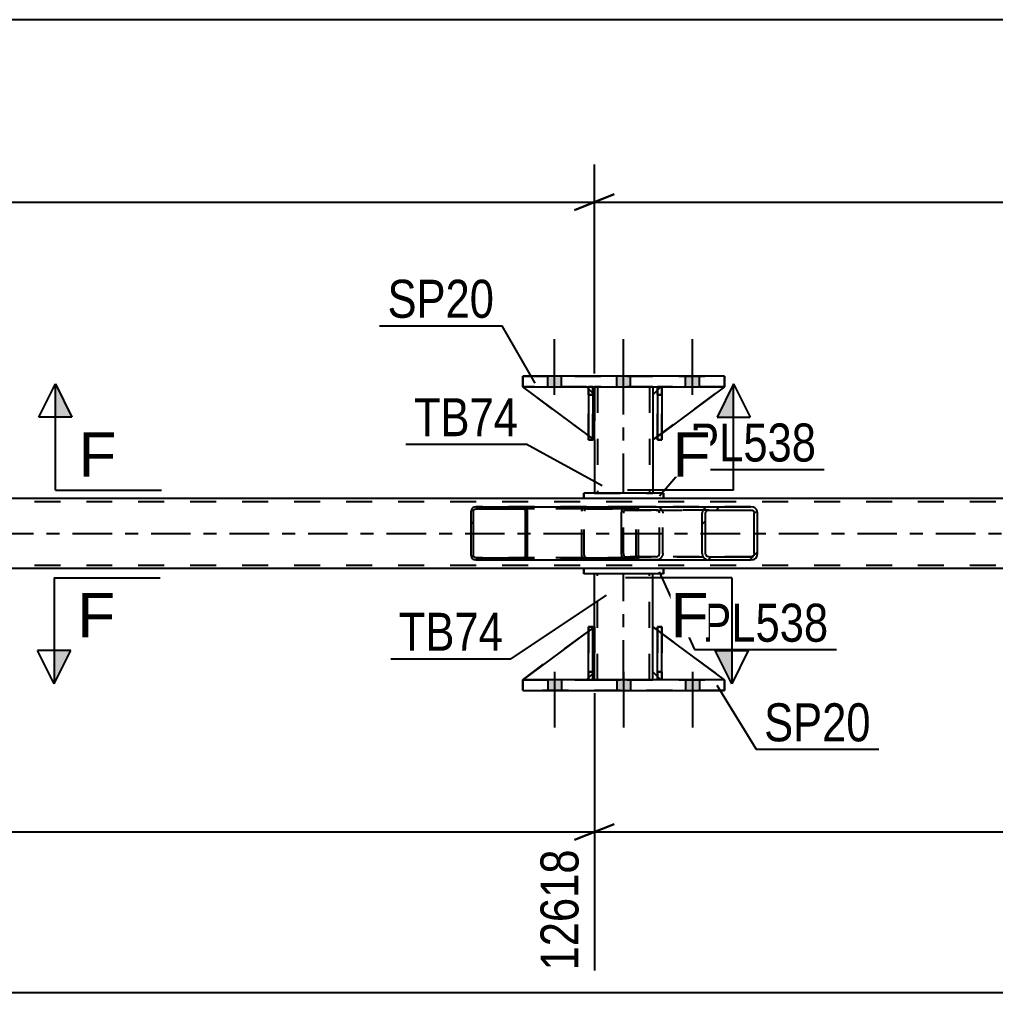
# Model space of a CAD drawing. Header units: millimetres. Extents: x 0 to 1757, y 0 to 560.
# Drawn here: x 1529.1 to 1602.7, y 156.7 to 230 of the extents above; entities that cross this region are included whole.
import ezdxf

# ---------------------------------------------------------------- set-up
doc = ezdxf.new("R2010")
doc.units = ezdxf.units.MM
doc.linetypes.add('DXK_LINE_DOT2', pattern=[3.9198, 1.9599, -1.9599])
doc.linetypes.add('DXK_LINE_DOT3', pattern=[5.9187, 2.979, -0.9799, 0.9799, -0.9799])
doc.styles.add('Arial', font='ARIAL.TTF', dxfattribs={"height": 0.2})
doc.styles.add('Arial Narrow', font='ARIALN.TTF', dxfattribs={"height": 0.2})

# ---------------------------------------------------------------- blocks, each defined once
blk = doc.blocks.new('Part-814276635-5149 - 5068')
at = {"linetype": 'Continuous'}
h = blk.add_hatch(dxfattribs=at)
h.set_pattern_fill('', scale=0.7, style=0, pattern_type=0)
h.set_pattern_definition([(45, (1584.7589, 192.9677), (-1.57154, 1.57154), [])])
h.paths.add_polyline_path([(1584.797, 192.784), (1584.759, 192.968), (1584.65, 193.123), (1584.487, 193.227), (1584.294, 193.264), (1581.11, 193.264), (1580.918, 193.227), (1580.755, 193.123), (1580.646, 192.968), (1580.607, 192.784), (1580.607, 189.744), (1580.646, 189.56), (1580.755, 189.405), (1580.918, 189.301), (1581.11, 189.264), (1584.294, 189.264), (1584.487, 189.301), (1584.65, 189.405), (1584.759, 189.56), (1584.797, 189.744)])
h.paths.add_polyline_path([(1584.527, 189.652), (1584.472, 189.574), (1584.391, 189.522), (1584.294, 189.504), (1581.11, 189.504), (1581.014, 189.522), (1580.932, 189.574), (1580.878, 189.652), (1580.859, 189.744), (1580.859, 192.784), (1580.878, 192.876), (1580.932, 192.954), (1581.014, 193.006), (1581.11, 193.024), (1584.294, 193.024), (1584.391, 193.006), (1584.472, 192.954), (1584.527, 192.876), (1584.546, 192.784), (1584.546, 189.744)])
at = {"color": 2, "linetype": 'Continuous'}
for p, q in [((1574.539, 192.784), (1574.559, 192.968)), ((1574.559, 192.968), (1574.618, 193.123)), ((1574.618, 193.123), (1574.706, 193.227)), ((1574.706, 193.227), (1574.81, 193.264)), ((1574.81, 193.264), (1581.11, 193.264)), ((1580.646, 192.968), (1580.607, 192.784)), ((1580.859, 192.784), (1580.878, 192.876)), ((1580.878, 192.876), (1580.932, 192.954)), ((1581.11, 193.264), (1580.918, 193.227)), ((1580.932, 192.954), (1581.014, 193.006)), ((1581.014, 193.006), (1581.11, 193.024)), ((1581.11, 193.264), (1584.294, 193.264)), ((1581.11, 193.024), (1584.294, 193.024)), ((1584.487, 193.227), (1584.294, 193.264)), ((1584.294, 193.024), (1584.391, 193.006)), ((1584.391, 193.006), (1584.472, 192.954)), ((1584.472, 192.954), (1584.527, 192.876)), ((1584.527, 192.876), (1584.546, 192.784)), ((1584.797, 192.784), (1584.759, 192.968)), ((1574.539, 189.744), (1574.539, 192.784)), ((1580.607, 189.744), (1580.607, 192.784)), ((1580.859, 189.744), (1580.859, 192.784)), ((1584.546, 189.744), (1584.546, 192.784)), ((1584.797, 189.744), (1584.797, 192.784)), ((1574.559, 189.56), (1574.539, 189.744)), ((1574.618, 189.405), (1574.559, 189.56)), ((1574.706, 189.3), (1574.618, 189.405)), ((1574.81, 189.264), (1574.706, 189.3)), ((1574.81, 189.264), (1581.11, 189.264)), ((1580.607, 189.744), (1580.646, 189.56)), ((1580.878, 189.652), (1580.859, 189.744)), ((1580.932, 189.574), (1580.878, 189.652)), ((1580.918, 189.301), (1581.11, 189.264)), ((1581.014, 189.522), (1580.932, 189.574)), ((1581.11, 189.504), (1581.014, 189.522)), ((1581.11, 189.504), (1584.294, 189.504)), ((1581.11, 189.264), (1584.294, 189.264)), ((1584.391, 189.522), (1584.294, 189.504)), ((1584.294, 189.264), (1584.487, 189.301)), ((1584.472, 189.574), (1584.391, 189.522)), ((1584.527, 189.652), (1584.472, 189.574)), ((1584.546, 189.744), (1584.527, 189.652)), ((1584.759, 189.56), (1584.797, 189.744))]:
    blk.add_line(p, q, dxfattribs=at)
at = {"color": 7, "linetype": 'DXK_LINE_DOT2'}
for p, q in [((1574.685, 192.876), (1574.674, 192.784)), ((1574.714, 192.954), (1574.685, 192.876)), ((1574.758, 193.006), (1574.714, 192.954)), ((1574.81, 193.024), (1574.758, 193.006)), ((1577.144, 193.264), (1574.81, 193.264)), ((1581.11, 193.024), (1574.81, 193.024)), ((1574.81, 193.024), (1577.144, 193.024)), ((1575.802, 193.024), (1575.802, 193.264)), ((1584.294, 193.264), (1577.144, 193.264)), ((1577.144, 193.264), (1577.337, 193.227)), ((1577.144, 193.024), (1584.294, 193.024)), ((1577.24, 193.006), (1577.144, 193.024)), ((1577.322, 192.954), (1577.24, 193.006)), ((1577.377, 192.876), (1577.322, 192.954)), ((1577.396, 192.784), (1577.377, 192.876)), ((1577.609, 192.968), (1577.647, 192.784)), ((1574.674, 189.744), (1574.674, 192.784)), ((1577.396, 189.744), (1577.396, 192.784)), ((1577.647, 189.744), (1577.647, 192.784)), ((1574.674, 189.744), (1574.685, 189.652)), ((1574.685, 189.652), (1574.714, 189.574)), ((1574.714, 189.574), (1574.758, 189.522)), ((1574.758, 189.522), (1574.81, 189.504)), ((1577.144, 189.504), (1574.81, 189.504)), ((1574.81, 189.504), (1581.11, 189.504)), ((1577.144, 189.264), (1574.81, 189.264)), ((1575.802, 189.264), (1575.802, 189.504)), ((1577.144, 189.504), (1577.24, 189.522)), ((1584.294, 189.504), (1577.144, 189.504)), ((1577.337, 189.3), (1577.144, 189.264)), ((1577.144, 189.264), (1584.294, 189.264)), ((1577.24, 189.522), (1577.322, 189.574)), ((1577.322, 189.574), (1577.377, 189.652)), ((1577.377, 189.652), (1577.396, 189.744)), ((1577.647, 189.744), (1577.609, 189.56))]:
    blk.add_line(p, q, dxfattribs=at)
for centre, start, end in [((1577.159, 192.769), 23.84956, 68.80606), ((1577.159, 189.759), 291.19424, 336.15073)]:
    blk.add_arc(centre, 0.492, start, end, dxfattribs=at)
at = {"color": 2, "linetype": 'Continuous'}
for centre, start, end in [((1581.096, 192.769), 111.19425, 156.15073), ((1584.309, 192.769), 23.84954, 68.80605), ((1581.096, 189.759), 203.84954, 248.80605), ((1584.309, 189.759), 291.19425, 336.15073)]:
    blk.add_arc(centre, 0.492, start, end, dxfattribs=at)
blk = doc.blocks.new('Part-814276635-5108 - 5068')
at = {"color": 2, "linetype": 'Continuous'}
for p, q in [((1572.485, 202.304), (1572.485, 201.704)), ((1576.885, 202.304), (1576.885, 201.704)), ((1572.485, 198.304), (1572.485, 194.304)), ((1576.885, 198.304), (1576.885, 194.304))]:
    blk.add_line(p, q, dxfattribs=at)
at = {"color": 7, "linetype": 'DXK_LINE_DOT2'}
for p, q in [((1576.885, 202.304), (1572.485, 202.304)), ((1572.485, 202.304), (1572.485, 202.304)), ((1572.485, 202.304), (1572.485, 202.304)), ((1572.485, 202.304), (1576.885, 202.304)), ((1572.485, 201.704), (1572.485, 198.304)), ((1572.725, 202.304), (1572.725, 194.304)), ((1576.645, 202.304), (1576.645, 194.304)), ((1576.885, 202.304), (1576.885, 202.304)), ((1576.885, 202.304), (1576.885, 202.304)), ((1576.885, 201.704), (1576.885, 198.304)), ((1576.885, 194.304), (1572.485, 194.304)), ((1572.485, 194.304), (1572.485, 194.304)), ((1572.485, 194.304), (1576.885, 194.304)), ((1572.485, 194.304), (1572.485, 194.304)), ((1572.725, 194.304), (1572.725, 194.304)), ((1576.645, 194.304), (1576.645, 194.304)), ((1576.885, 194.304), (1576.885, 194.304)), ((1576.885, 194.304), (1576.885, 194.304))]:
    blk.add_line(p, q, dxfattribs=at)
at = {"color": 7, "linetype": 'DXK_LINE_DOT3'}
blk.add_line((1574.685, 194.304), (1574.685, 202.304), dxfattribs=at)
blk = doc.blocks.new('Part-814276635-5174 - 5068')
at = {"color": 7, "linetype": 'DXK_LINE_DOT2'}
for p, q in [((1577.486, 202.304), (1576.886, 201.704)), ((1576.886, 198.304), (1582.285, 202.304)), ((1576.886, 201.704), (1576.886, 198.304)), ((1582.285, 202.304), (1577.486, 202.304))]:
    blk.add_line(p, q, dxfattribs=at)
blk = doc.blocks.new('Part-814276635-5177 - 5068')
at = {"color": 2, "linetype": 'Continuous'}
for p, q in [((1577.239, 202.058), (1576.886, 201.704)), ((1576.886, 201.704), (1576.886, 198.304)), ((1582.285, 202.304), (1577.559, 198.803)), ((1577.239, 198.566), (1576.886, 198.304))]:
    blk.add_line(p, q, dxfattribs=at)
at = {"color": 7, "linetype": 'DXK_LINE_DOT2'}
for p, q in [((1577.486, 202.304), (1577.239, 202.058)), ((1582.285, 202.304), (1577.486, 202.304)), ((1577.559, 198.803), (1577.239, 198.566))]:
    blk.add_line(p, q, dxfattribs=at)
blk = doc.blocks.new('Part-814276635-5181 - 5068')
at = {"color": 2, "linetype": 'Continuous'}
for p, q in [((1576.886, 180.824), (1576.886, 184.224)), ((1577.239, 183.962), (1576.886, 184.224)), ((1582.285, 180.224), (1577.559, 183.725)), ((1577.239, 180.47), (1576.886, 180.824))]:
    blk.add_line(p, q, dxfattribs=at)
at = {"color": 7, "linetype": 'DXK_LINE_DOT2'}
for p, q in [((1577.559, 183.725), (1577.239, 183.962)), ((1577.486, 180.224), (1577.239, 180.47)), ((1582.285, 180.224), (1577.486, 180.224)), ((1582.285, 180.224), (1582.285, 180.224)), ((1582.285, 180.224), (1582.285, 180.224))]:
    blk.add_line(p, q, dxfattribs=at)
blk = doc.blocks.new('Part-814276635-5186 - 5068')
at = {"color": 2, "linetype": 'Continuous'}
for p, q in [((1567.085, 180.224), (1567.085, 179.424)), ((1582.285, 180.224), (1567.085, 180.224)), ((1567.085, 180.224), (1567.085, 180.224)), ((1582.285, 179.424), (1582.285, 180.224)), ((1582.285, 180.224), (1582.285, 180.224)), ((1567.085, 179.424), (1582.285, 179.424)), ((1567.085, 179.424), (1567.085, 179.424)), ((1582.285, 179.424), (1582.285, 179.424))]:
    blk.add_line(p, q, dxfattribs=at)
at = {"color": 7, "linetype": 'DXK_LINE_DOT2'}
for p, q in [((1567.085, 179.424), (1567.085, 180.224)), ((1567.085, 180.224), (1582.285, 180.224)), ((1582.285, 180.224), (1582.285, 179.424)), ((1582.285, 179.424), (1567.085, 179.424))]:
    blk.add_line(p, q, dxfattribs=at)
blk = doc.blocks.new('Part-814276635-5191 - 5068')
at = {"color": 2, "linetype": 'Continuous'}
for p, q in [((1582.285, 203.104), (1567.085, 203.104)), ((1567.085, 203.104), (1567.085, 202.304)), ((1567.085, 203.104), (1567.085, 203.104)), ((1582.285, 202.304), (1582.285, 203.104)), ((1582.285, 203.104), (1582.285, 203.104)), ((1567.085, 202.304), (1582.285, 202.304)), ((1567.085, 202.304), (1567.085, 202.304)), ((1582.285, 202.304), (1582.285, 202.304))]:
    blk.add_line(p, q, dxfattribs=at)
at = {"color": 7, "linetype": 'DXK_LINE_DOT2'}
for p, q in [((1567.085, 203.104), (1582.285, 203.104)), ((1567.085, 202.304), (1567.085, 203.104)), ((1582.285, 203.104), (1582.285, 202.304)), ((1567.085, 202.304), (1582.285, 202.304))]:
    blk.add_line(p, q, dxfattribs=at)
blk = doc.blocks.new('Part-814276635-5269 - 5068')
at = {"color": 7, "linetype": 'DXK_LINE_DOT2'}
for p, q in [((1577.559, 184.224), (1577.239, 184.224)), ((1577.239, 180.824), (1577.239, 184.224)), ((1577.239, 180.224), (1577.239, 184.224)), ((1577.559, 184.224), (1577.559, 180.824)), ((1577.559, 180.224), (1577.559, 184.224)), ((1577.559, 180.824), (1577.239, 180.824)), ((1577.239, 180.224), (1577.239, 180.824)), ((1577.559, 180.824), (1577.559, 180.224)), ((1577.559, 180.224), (1577.239, 180.224)), ((1577.559, 180.224), (1577.559, 180.224))]:
    blk.add_line(p, q, dxfattribs=at)
blk = doc.blocks.new('Part-814276635-5270 - 5068')
at = {"color": 2, "linetype": 'Continuous'}
for p, q in [((1572.039, 180.224), (1572.039, 184.224)), ((1572.039, 184.224), (1572.359, 184.224)), ((1572.359, 180.224), (1572.359, 184.224)), ((1572.039, 180.224), (1572.039, 180.224)), ((1572.359, 180.224), (1572.039, 180.224))]:
    blk.add_line(p, q, dxfattribs=at)
at = {"color": 7, "linetype": 'DXK_LINE_DOT2'}
for p, q in [((1572.039, 184.224), (1572.039, 180.824)), ((1572.359, 180.824), (1572.359, 184.224)), ((1572.039, 180.824), (1572.039, 180.224)), ((1572.039, 180.824), (1572.359, 180.824)), ((1572.359, 180.224), (1572.359, 180.824)), ((1572.359, 180.224), (1572.359, 180.224))]:
    blk.add_line(p, q, dxfattribs=at)
blk = doc.blocks.new('Part-814276635-5271 - 5068')
at = {"color": 2, "linetype": 'Continuous'}
for p, q in [((1577.239, 180.224), (1577.239, 184.224)), ((1577.239, 184.224), (1577.559, 184.224)), ((1577.559, 180.224), (1577.559, 184.224)), ((1577.239, 180.224), (1577.239, 180.224)), ((1577.559, 180.224), (1577.239, 180.224))]:
    blk.add_line(p, q, dxfattribs=at)
at = {"color": 7, "linetype": 'DXK_LINE_DOT2'}
for p, q in [((1577.239, 184.224), (1577.239, 180.824)), ((1577.559, 180.824), (1577.559, 184.224)), ((1577.239, 180.824), (1577.239, 180.224)), ((1577.239, 180.824), (1577.559, 180.824)), ((1577.559, 180.224), (1577.559, 180.824)), ((1577.559, 180.224), (1577.559, 180.224))]:
    blk.add_line(p, q, dxfattribs=at)
blk = doc.blocks.new('Part-814276635-5276 - 5068')
at = {"color": 2, "linetype": 'Continuous'}
for p, q in [((1572.485, 184.224), (1572.485, 188.224)), ((1576.885, 184.224), (1576.885, 188.224)), ((1572.485, 180.224), (1572.485, 180.824)), ((1576.885, 180.224), (1576.885, 180.824))]:
    blk.add_line(p, q, dxfattribs=at)
at = {"color": 7, "linetype": 'DXK_LINE_DOT2'}
for p, q in [((1576.885, 188.224), (1572.485, 188.224)), ((1576.885, 188.224), (1572.485, 188.224)), ((1572.725, 180.224), (1572.725, 188.224)), ((1576.645, 180.224), (1576.645, 188.224)), ((1572.485, 180.824), (1572.485, 184.224)), ((1576.885, 180.824), (1576.885, 184.224)), ((1576.885, 180.224), (1572.485, 180.224)), ((1572.485, 180.224), (1572.485, 180.224)), ((1572.485, 180.224), (1576.885, 180.224)), ((1572.485, 180.224), (1572.485, 180.224)), ((1572.725, 180.224), (1572.725, 180.224)), ((1576.645, 180.224), (1576.645, 180.224)), ((1576.885, 180.224), (1576.885, 180.224)), ((1576.885, 180.224), (1576.885, 180.224))]:
    blk.add_line(p, q, dxfattribs=at)
at = {"color": 7, "linetype": 'DXK_LINE_DOT3'}
blk.add_line((1574.685, 180.224), (1574.685, 188.224), dxfattribs=at)
blk = doc.blocks.new('Part-814276635-5277 - 5068')
at = {"color": 7, "linetype": 'DXK_LINE_DOT2'}
for p, q in [((1572.039, 201.704), (1572.039, 202.304)), ((1572.039, 202.304), (1572.039, 202.304)), ((1572.039, 202.304), (1572.039, 198.304)), ((1572.359, 202.304), (1572.039, 202.304)), ((1572.039, 198.304), (1572.039, 201.704)), ((1572.039, 201.704), (1572.359, 201.704)), ((1572.359, 201.704), (1572.359, 202.304)), ((1572.359, 198.304), (1572.359, 202.304)), ((1572.359, 201.704), (1572.359, 198.304)), ((1572.039, 198.304), (1572.359, 198.304))]:
    blk.add_line(p, q, dxfattribs=at)
blk = doc.blocks.new('Part-814276635-5287 - 5068')
at = {"color": 7, "linetype": 'DXK_LINE_DOT2'}
for p, q in [((1572.485, 184.224), (1567.085, 180.224)), ((1567.085, 180.224), (1572.485, 184.224)), ((1572.485, 180.824), (1572.485, 184.224)), ((1572.485, 184.224), (1572.485, 184.224)), ((1572.485, 184.224), (1572.485, 180.824)), ((1571.885, 180.224), (1572.485, 180.824)), ((1572.485, 180.824), (1571.885, 180.224)), ((1572.485, 180.824), (1572.485, 180.824)), ((1567.085, 180.224), (1571.885, 180.224))]:
    blk.add_line(p, q, dxfattribs=at)
blk = doc.blocks.new('Part-814276635-5290 - 5068')
at = {"color": 7, "linetype": 'DXK_LINE_DOT2'}
for p, q in [((1567.085, 180.224), (1572.485, 184.224)), ((1572.359, 184.13), (1572.039, 183.893)), ((1572.485, 184.224), (1572.485, 180.824)), ((1572.485, 180.824), (1571.885, 180.224)), ((1572.359, 180.698), (1572.039, 180.378)), ((1567.085, 180.224), (1571.885, 180.224))]:
    blk.add_line(p, q, dxfattribs=at)
at = {"color": 2, "linetype": 'Continuous'}
for p, q in [((1572.485, 184.224), (1572.359, 184.13)), ((1572.485, 180.824), (1572.485, 184.224)), ((1572.485, 184.224), (1572.485, 184.224)), ((1572.039, 183.893), (1567.085, 180.224)), ((1572.039, 180.378), (1571.885, 180.224)), ((1572.485, 180.824), (1572.359, 180.698)), ((1572.485, 180.824), (1572.485, 180.824))]:
    blk.add_line(p, q, dxfattribs=at)
blk = doc.blocks.new('Part-814276635-5291 - 5068')
at = {"linetype": 'Continuous'}
h = blk.add_hatch(dxfattribs=at)
h.set_pattern_fill('', scale=0.7, style=0, pattern_type=0)
h.set_pattern_definition([(45, (1567.4268, 193.0664), (-1.57154, 1.57154), [])])
h.paths.add_polyline_path([(1567.453, 192.944), (1567.427, 193.066), (1567.353, 193.17), (1567.242, 193.24), (1567.112, 193.264), (1563.537, 193.264), (1563.406, 193.24), (1563.296, 193.17), (1563.222, 193.066), (1563.196, 192.944), (1563.196, 189.584), (1563.222, 189.461), (1563.296, 189.358), (1563.406, 189.288), (1563.537, 189.264), (1567.112, 189.264), (1567.242, 189.288), (1567.353, 189.358), (1567.427, 189.461), (1567.453, 189.584)])
h.paths.add_polyline_path([(1567.269, 189.523), (1567.233, 189.471), (1567.177, 189.436), (1567.112, 189.424), (1563.537, 189.424), (1563.471, 189.436), (1563.416, 189.471), (1563.379, 189.523), (1563.366, 189.584), (1563.366, 192.944), (1563.379, 193.005), (1563.416, 193.057), (1563.471, 193.092), (1563.537, 193.104), (1567.112, 193.104), (1567.177, 193.092), (1567.233, 193.057), (1567.269, 193.005), (1567.282, 192.944), (1567.282, 189.584)])
at = {"color": 2, "linetype": 'Continuous'}
for p, q in [((1563.222, 193.066), (1563.196, 192.944)), ((1563.196, 189.584), (1563.196, 192.944)), ((1563.366, 192.944), (1563.379, 193.005)), ((1563.366, 189.584), (1563.366, 192.944)), ((1563.379, 193.005), (1563.416, 193.057)), ((1563.537, 193.264), (1563.406, 193.24)), ((1563.416, 193.057), (1563.471, 193.092)), ((1563.471, 193.092), (1563.537, 193.104)), ((1563.537, 193.264), (1567.112, 193.264)), ((1563.537, 193.104), (1567.112, 193.104)), ((1567.112, 193.264), (1574.81, 193.264)), ((1567.242, 193.24), (1567.112, 193.264)), ((1567.112, 193.104), (1567.177, 193.092)), ((1567.177, 193.092), (1567.233, 193.057)), ((1567.233, 193.057), (1567.269, 193.005)), ((1567.269, 193.005), (1567.282, 192.944)), ((1567.282, 189.584), (1567.282, 192.944)), ((1567.453, 192.944), (1567.427, 193.066)), ((1567.453, 189.584), (1567.453, 192.944)), ((1563.196, 189.584), (1563.222, 189.461)), ((1563.379, 189.523), (1563.366, 189.584)), ((1563.416, 189.471), (1563.379, 189.523)), ((1563.406, 189.288), (1563.537, 189.264)), ((1563.471, 189.436), (1563.416, 189.471)), ((1563.537, 189.424), (1563.471, 189.436)), ((1563.537, 189.424), (1567.112, 189.424)), ((1563.537, 189.264), (1567.112, 189.264)), ((1567.177, 189.436), (1567.112, 189.424)), ((1567.112, 189.264), (1567.242, 189.288)), ((1567.112, 189.264), (1574.81, 189.264)), ((1567.233, 189.471), (1567.177, 189.436)), ((1567.269, 189.523), (1567.233, 189.471)), ((1567.282, 189.584), (1567.269, 189.523)), ((1567.427, 189.461), (1567.453, 189.584))]:
    blk.add_line(p, q, dxfattribs=at)
at = {"color": 7, "linetype": 'DXK_LINE_DOT2'}
for p, q in [((1571.886, 193.264), (1563.537, 193.264)), ((1571.886, 193.104), (1563.537, 193.104)), ((1575.461, 193.104), (1567.112, 193.104)), ((1571.545, 192.944), (1571.571, 193.066)), ((1571.545, 189.584), (1571.545, 192.944)), ((1571.728, 193.005), (1571.715, 192.944)), ((1571.715, 189.584), (1571.715, 192.944)), ((1571.765, 193.057), (1571.728, 193.005)), ((1571.755, 193.24), (1571.886, 193.264)), ((1571.821, 193.092), (1571.765, 193.057)), ((1571.886, 193.104), (1571.821, 193.092)), ((1575.461, 193.264), (1571.886, 193.264)), ((1571.886, 193.104), (1575.461, 193.104)), ((1575.461, 193.264), (1575.592, 193.24)), ((1575.527, 193.092), (1575.461, 193.104)), ((1575.582, 193.057), (1575.527, 193.092)), ((1575.619, 193.005), (1575.582, 193.057)), ((1575.632, 192.944), (1575.619, 193.005)), ((1575.632, 189.584), (1575.632, 192.944)), ((1575.776, 193.066), (1575.802, 192.944)), ((1575.802, 189.584), (1575.802, 192.944)), ((1571.886, 189.424), (1563.537, 189.424)), ((1571.886, 189.264), (1563.537, 189.264)), ((1575.461, 189.424), (1567.112, 189.424)), ((1571.571, 189.461), (1571.545, 189.584)), ((1571.715, 189.584), (1571.728, 189.523)), ((1571.728, 189.523), (1571.765, 189.471)), ((1571.886, 189.264), (1571.755, 189.288)), ((1571.765, 189.471), (1571.78, 189.461)), ((1571.78, 189.461), (1571.821, 189.436)), ((1571.821, 189.436), (1571.886, 189.424)), ((1571.886, 189.424), (1575.461, 189.424)), ((1575.461, 189.264), (1571.886, 189.264)), ((1575.461, 189.424), (1575.527, 189.436)), ((1575.592, 189.288), (1575.461, 189.264)), ((1575.527, 189.436), (1575.582, 189.471)), ((1575.582, 189.471), (1575.619, 189.523)), ((1575.619, 189.523), (1575.632, 189.584)), ((1575.802, 189.584), (1575.776, 189.461))]:
    blk.add_line(p, q, dxfattribs=at)
at = {"color": 2, "linetype": 'Continuous'}
for centre, start, end in [((1563.524, 192.93), 110.75846, 155.6802), ((1567.125, 192.93), 24.32013, 69.24184), ((1563.524, 189.598), 204.32013, 249.24184), ((1567.125, 189.598), 290.75846, 335.6802)]:
    blk.add_arc(centre, 0.331, start, end, dxfattribs=at)
at = {"color": 7, "linetype": 'DXK_LINE_DOT2'}
for centre, start, end in [((1571.873, 192.93), 110.75847, 155.6802), ((1575.474, 192.93), 24.3201, 69.24183), ((1571.873, 189.598), 204.3201, 249.24183), ((1575.474, 189.598), 290.75847, 335.6802)]:
    blk.add_arc(centre, 0.331, start, end, dxfattribs=at)
blk = doc.blocks.new('Part-814276635-5302 - 5068')
at = {"color": 7, "linetype": 'DXK_LINE_DOT2'}
for p, q in [((1577.239, 201.704), (1577.239, 202.304)), ((1577.239, 202.304), (1577.239, 202.304)), ((1577.239, 202.304), (1577.239, 198.304)), ((1577.559, 202.304), (1577.239, 202.304)), ((1577.239, 198.304), (1577.239, 201.704)), ((1577.239, 201.704), (1577.559, 201.704)), ((1577.559, 201.704), (1577.559, 202.304)), ((1577.559, 198.304), (1577.559, 202.304)), ((1577.559, 201.704), (1577.559, 198.304)), ((1577.239, 198.304), (1577.559, 198.304))]:
    blk.add_line(p, q, dxfattribs=at)
blk = doc.blocks.new('Part-814276635-5316 - 5068')
at = {"color": 7, "linetype": 'DXK_LINE_DOT2'}
for p, q in [((1572.359, 184.224), (1572.039, 184.224)), ((1572.039, 180.824), (1572.039, 184.224)), ((1572.039, 180.224), (1572.039, 184.224)), ((1572.359, 184.224), (1572.359, 180.824)), ((1572.359, 180.224), (1572.359, 184.224)), ((1572.359, 180.824), (1572.039, 180.824)), ((1572.039, 180.224), (1572.039, 180.824)), ((1572.359, 180.824), (1572.359, 180.224)), ((1572.359, 180.224), (1572.039, 180.224)), ((1572.359, 180.224), (1572.359, 180.224))]:
    blk.add_line(p, q, dxfattribs=at)
blk = doc.blocks.new('Part-814276635-5317 - 5068')
at = {"color": 2, "linetype": 'Continuous'}
for p, q in [((1577.559, 202.304), (1577.239, 202.304)), ((1577.239, 202.304), (1577.239, 198.304)), ((1577.559, 202.304), (1577.559, 202.304)), ((1577.559, 202.304), (1577.559, 198.304)), ((1577.559, 198.304), (1577.239, 198.304))]:
    blk.add_line(p, q, dxfattribs=at)
at = {"color": 7, "linetype": 'DXK_LINE_DOT2'}
for p, q in [((1577.239, 201.704), (1577.239, 202.304)), ((1577.559, 201.704), (1577.239, 201.704)), ((1577.239, 201.704), (1577.239, 198.304)), ((1577.559, 201.704), (1577.559, 202.304)), ((1577.559, 202.304), (1577.559, 202.304)), ((1577.559, 198.304), (1577.559, 201.704))]:
    blk.add_line(p, q, dxfattribs=at)
blk = doc.blocks.new('Part-814276635-5320 - 5068')
at = {"color": 7, "linetype": 'DXK_LINE_DOT2'}
for p, q in [((1572.485, 198.304), (1567.085, 202.304)), ((1567.085, 202.304), (1571.885, 202.304)), ((1571.885, 202.304), (1572.485, 201.704)), ((1572.485, 201.704), (1571.885, 202.304)), ((1572.485, 201.704), (1572.485, 198.304)), ((1572.485, 201.704), (1572.485, 201.704)), ((1572.485, 201.704), (1572.485, 198.304))]:
    blk.add_line(p, q, dxfattribs=at)
blk = doc.blocks.new('Part-814276635-5323 - 5068')
at = {"color": 2, "linetype": 'Continuous'}
for p, q in [((1572.039, 198.634), (1567.085, 202.304)), ((1572.039, 202.15), (1571.885, 202.304)), ((1572.485, 201.704), (1572.359, 201.83)), ((1572.485, 201.704), (1572.485, 201.704)), ((1572.485, 198.304), (1572.485, 201.704)), ((1572.359, 198.397), (1572.485, 198.304)), ((1572.485, 198.304), (1572.485, 198.304))]:
    blk.add_line(p, q, dxfattribs=at)
at = {"color": 7, "linetype": 'DXK_LINE_DOT2'}
for p, q in [((1571.885, 202.304), (1567.085, 202.304)), ((1571.885, 202.304), (1572.485, 201.704)), ((1572.359, 201.83), (1572.039, 202.15)), ((1572.485, 201.704), (1572.485, 198.304)), ((1572.359, 198.397), (1572.039, 198.634))]:
    blk.add_line(p, q, dxfattribs=at)
blk = doc.blocks.new('Part-814276635-5330 - 5068')
at = {"color": 7, "linetype": 'DXK_LINE_DOT2'}
for p, q in [((1668.936, 193.904), (1095.154, 193.903)), ((1095.154, 193.663), (1668.936, 193.664)), ((1095.154, 193.663), (1668.936, 193.664)), ((1577.685, 193.904), (1571.685, 193.904)), ((1095.154, 188.863), (1668.936, 188.864)), ((1095.154, 188.863), (1668.936, 188.864)), ((1668.936, 188.624), (1095.154, 188.623)), ((1577.685, 188.624), (1571.685, 188.624))]:
    blk.add_line(p, q, dxfattribs=at)
at = {"color": 2, "linetype": 'Continuous'}
for p, q in [((1571.685, 193.904), (1407.417, 193.904)), ((1668.936, 193.904), (1577.685, 193.904)), ((1571.685, 188.624), (1407.417, 188.624)), ((1668.936, 188.624), (1577.685, 188.624))]:
    blk.add_line(p, q, dxfattribs=at)
at = {"color": 7, "linetype": 'DXK_LINE_DOT3'}
blk.add_line((1095.154, 191.263), (1668.936, 191.264), dxfattribs=at)
blk = doc.blocks.new('Part-814276635-5347 - 5068')
at = {"color": 2, "linetype": 'Continuous'}
for p, q in [((1577.685, 194.304), (1571.685, 194.304)), ((1571.685, 193.904), (1571.685, 194.304)), ((1571.685, 194.304), (1571.685, 194.304)), ((1577.685, 194.304), (1577.685, 193.904)), ((1577.685, 194.304), (1577.685, 194.304)), ((1577.685, 193.904), (1571.685, 193.904)), ((1571.685, 193.904), (1571.685, 193.904)), ((1577.685, 193.904), (1577.685, 193.904))]:
    blk.add_line(p, q, dxfattribs=at)
at = {"color": 7, "linetype": 'DXK_LINE_DOT2'}
for p, q in [((1577.685, 194.304), (1571.685, 194.304)), ((1571.685, 194.304), (1571.685, 193.904)), ((1577.685, 193.904), (1577.685, 194.304)), ((1577.685, 193.904), (1571.685, 193.904))]:
    blk.add_line(p, q, dxfattribs=at)
blk = doc.blocks.new('Part-814276635-5352 - 5068')
at = {"color": 2, "linetype": 'Continuous'}
for p, q in [((1577.685, 188.624), (1571.685, 188.624)), ((1571.685, 188.224), (1571.685, 188.624)), ((1571.685, 188.624), (1571.685, 188.624)), ((1577.685, 188.624), (1577.685, 188.224)), ((1577.685, 188.624), (1577.685, 188.624)), ((1577.685, 188.224), (1571.685, 188.224)), ((1571.685, 188.224), (1571.685, 188.224)), ((1577.685, 188.224), (1577.685, 188.224))]:
    blk.add_line(p, q, dxfattribs=at)
at = {"color": 7, "linetype": 'DXK_LINE_DOT2'}
for p, q in [((1577.685, 188.624), (1571.685, 188.624)), ((1571.685, 188.624), (1571.685, 188.224)), ((1577.685, 188.224), (1577.685, 188.624)), ((1577.685, 188.224), (1571.685, 188.224))]:
    blk.add_line(p, q, dxfattribs=at)
blk = doc.blocks.new('Bolt-814276635-5356 - 5068')
at = {"linetype": 'Continuous'}
for points in [[(1570.005, 180.224), (1568.965, 180.224), (1568.965, 179.424), (1570.005, 179.424)], [(1570.005, 180.224), (1568.965, 180.224), (1568.965, 179.424), (1570.005, 179.424)], [(1570.005, 180.224), (1568.965, 180.224), (1568.965, 179.424), (1570.005, 179.424)], [(1575.205, 180.224), (1574.165, 180.224), (1574.165, 179.424), (1575.205, 179.424)], [(1575.205, 180.224), (1574.165, 180.224), (1574.165, 179.424), (1575.205, 179.424)], [(1580.405, 180.224), (1579.365, 180.224), (1579.365, 179.424), (1580.405, 179.424)], [(1580.405, 180.224), (1579.365, 180.224), (1579.365, 179.424), (1580.405, 179.424)], [(1580.405, 180.224), (1579.365, 180.224), (1579.365, 179.424), (1580.405, 179.424)]]:
    blk.add_hatch(color=1, dxfattribs=at).paths.add_polyline_path(points)
at = {"color": 1, "linetype": 'Continuous'}
for p, q in [((1569.485, 180.824), (1569.485, 176.624)), ((1569.485, 180.824), (1569.485, 176.624)), ((1569.485, 180.824), (1569.485, 176.624)), ((1574.685, 180.824), (1574.685, 176.624)), ((1574.685, 180.824), (1574.685, 176.624)), ((1579.885, 180.824), (1579.885, 176.624)), ((1579.885, 180.824), (1579.885, 176.624)), ((1579.885, 180.824), (1579.885, 176.624)), ((1568.965, 180.224), (1568.965, 179.424)), ((1568.965, 180.224), (1568.965, 179.424)), ((1568.965, 180.224), (1568.965, 179.424)), ((1570.005, 180.224), (1570.005, 179.424)), ((1570.005, 180.224), (1570.005, 179.424)), ((1570.005, 180.224), (1570.005, 179.424)), ((1574.165, 180.224), (1574.165, 179.424)), ((1574.165, 180.224), (1574.165, 179.424)), ((1575.205, 180.224), (1575.205, 179.424)), ((1575.205, 180.224), (1575.205, 179.424)), ((1579.365, 180.224), (1579.365, 179.424)), ((1579.365, 180.224), (1579.365, 179.424)), ((1579.365, 180.224), (1579.365, 179.424)), ((1580.405, 180.224), (1580.405, 179.424)), ((1580.405, 180.224), (1580.405, 179.424)), ((1580.405, 180.224), (1580.405, 179.424))]:
    blk.add_line(p, q, dxfattribs=at)
blk = doc.blocks.new('Bolt-814276635-5357 - 5068')
at = {"linetype": 'Continuous'}
for points in [[(1568.965, 202.304), (1570.005, 202.304), (1570.005, 203.104), (1568.965, 203.104)], [(1568.965, 202.304), (1570.005, 202.304), (1570.005, 203.104), (1568.965, 203.104)], [(1568.965, 202.304), (1570.005, 202.304), (1570.005, 203.104), (1568.965, 203.104)], [(1574.165, 202.304), (1575.205, 202.304), (1575.205, 203.104), (1574.165, 203.104)], [(1574.165, 202.304), (1575.205, 202.304), (1575.205, 203.104), (1574.165, 203.104)], [(1579.365, 202.304), (1580.405, 202.304), (1580.405, 203.104), (1579.365, 203.104)], [(1579.365, 202.304), (1580.405, 202.304), (1580.405, 203.104), (1579.365, 203.104)], [(1579.365, 202.304), (1580.405, 202.304), (1580.405, 203.104), (1579.365, 203.104)]]:
    blk.add_hatch(color=1, dxfattribs=at).paths.add_polyline_path(points)
at = {"color": 1, "linetype": 'Continuous'}
for p, q in [((1569.485, 201.704), (1569.485, 205.904)), ((1569.485, 201.704), (1569.485, 205.904)), ((1569.485, 201.704), (1569.485, 205.904)), ((1574.685, 201.704), (1574.685, 205.904)), ((1574.685, 201.704), (1574.685, 205.904)), ((1579.885, 201.704), (1579.885, 205.904)), ((1579.885, 201.704), (1579.885, 205.904)), ((1579.885, 201.704), (1579.885, 205.904)), ((1568.965, 202.304), (1568.965, 203.104)), ((1568.965, 202.304), (1568.965, 203.104)), ((1568.965, 202.304), (1568.965, 203.104)), ((1570.005, 202.304), (1570.005, 203.104)), ((1570.005, 202.304), (1570.005, 203.104)), ((1570.005, 202.304), (1570.005, 203.104)), ((1574.165, 202.304), (1574.165, 203.104)), ((1574.165, 202.304), (1574.165, 203.104)), ((1575.205, 202.304), (1575.205, 203.104)), ((1575.205, 202.304), (1575.205, 203.104)), ((1579.365, 202.304), (1579.365, 203.104)), ((1579.365, 202.304), (1579.365, 203.104)), ((1579.365, 202.304), (1579.365, 203.104)), ((1580.405, 202.304), (1580.405, 203.104)), ((1580.405, 202.304), (1580.405, 203.104)), ((1580.405, 202.304), (1580.405, 203.104))]:
    blk.add_line(p, q, dxfattribs=at)
blk = doc.blocks.new('Part-814276635-5359 - 5068')
at = {"color": 2, "linetype": 'Continuous'}
for p, q in [((1572.359, 202.304), (1572.039, 202.304)), ((1572.039, 202.304), (1572.039, 198.304)), ((1572.359, 202.304), (1572.359, 202.304)), ((1572.359, 202.304), (1572.359, 198.304)), ((1572.359, 198.304), (1572.039, 198.304))]:
    blk.add_line(p, q, dxfattribs=at)
at = {"color": 7, "linetype": 'DXK_LINE_DOT2'}
for p, q in [((1572.039, 201.704), (1572.039, 202.304)), ((1572.359, 201.704), (1572.039, 201.704)), ((1572.039, 201.704), (1572.039, 198.304)), ((1572.359, 201.704), (1572.359, 202.304)), ((1572.359, 202.304), (1572.359, 202.304)), ((1572.359, 198.304), (1572.359, 201.704))]:
    blk.add_line(p, q, dxfattribs=at)
blk = doc.blocks.new('Part-814276635-5366 - 5068')
at = {"color": 7, "linetype": 'DXK_LINE_DOT2'}
for p, q in [((1576.886, 180.824), (1576.886, 184.224)), ((1576.886, 184.224), (1582.285, 180.224)), ((1577.486, 180.224), (1576.886, 180.824)), ((1582.285, 180.224), (1577.486, 180.224))]:
    blk.add_line(p, q, dxfattribs=at)
blk = doc.blocks.new('StraightDimension-814276635-5384 - 5068')
at = {"color": 7, "linetype": 'Continuous'}
for p, q in [((1572.485, 203.304), (1572.485, 219.084)), ((1570.985, 215.634), (1573.985, 216.834)), ((1402.217, 216.234), (1572.485, 216.234))]:
    blk.add_line(p, q, dxfattribs=at)
blk = doc.blocks.new('StraightDimension-814276635-5456 - 5068')
at = {"color": 7, "linetype": 'Continuous'}
blk.add_line((1078.701, 156.652), (1677.556, 156.652), dxfattribs=at)
blk = doc.blocks.new('StraightDimension-814276635-5389 - 5068')
at = {"color": 7, "linetype": 'Continuous'}
for p, q in [((1572.485, 203.304), (1572.485, 219.084)), ((1677.556, 194.904), (1677.556, 219.084)), ((1573.985, 216.834), (1570.985, 215.634)), ((1676.056, 215.634), (1679.056, 216.834)), ((1572.485, 216.234), (1677.556, 216.234))]:
    blk.add_line(p, q, dxfattribs=at)
at = {"color": 0}
blk.add_wipeout([(1629.277, 216.984), (1629.277, 221.184), (1620.764, 221.184), (1620.764, 216.984)], dxfattribs=at)
at = {"color": 3, "style": 'Arial Narrow'}
blk.add_text('3896', height=2.8633, dxfattribs=at).set_placement((1621.364, 217.584))
blk = doc.blocks.new('StraightDimension-814276635-5394 - 5068')
at = {"color": 7, "linetype": 'Continuous'}
for p, q in [((1678.196, 183.764), (1678.196, 158.311)), ((1572.485, 179.224), (1572.485, 158.311)), ((1573.985, 169.351), (1570.985, 168.151)), ((1676.696, 168.151), (1679.696, 169.351)), ((1572.485, 168.751), (1678.196, 168.751))]:
    blk.add_line(p, q, dxfattribs=at)
at = {"color": 0}
blk.add_wipeout([(1629.597, 169.501), (1629.597, 173.701), (1621.084, 173.701), (1621.084, 169.501)], dxfattribs=at)
at = {"color": 3, "style": 'Arial Narrow'}
blk.add_text('3912', height=2.8633, dxfattribs=at).set_placement((1621.684, 170.101))
at = {"color": 0, "linetype": 'Continuous'}
blk.add_wipeout([(1677.596, 168.051), (1673.396, 168.051), (1673.396, 157.711), (1677.596, 157.711)], dxfattribs=at)
at = {"color": 3, "linetype": 'Continuous', "style": 'Arial Narrow'}
blk.add_text('16531', height=2.8633, rotation=90.00021, dxfattribs=at).set_placement((1676.996, 158.311))
blk = doc.blocks.new('StraightDimension-814276635-5401 - 5068')
at = {"color": 7, "linetype": 'Continuous'}
for p, q in [((1572.485, 179.224), (1572.485, 158.311)), ((1570.985, 168.151), (1573.985, 169.351)), ((1402.217, 168.751), (1572.485, 168.751))]:
    blk.add_line(p, q, dxfattribs=at)
at = {"color": 0, "linetype": 'Continuous'}
blk.add_wipeout([(1571.885, 168.051), (1567.685, 168.051), (1567.685, 157.711), (1571.885, 157.711)], dxfattribs=at)
at = {"color": 3, "linetype": 'Continuous', "style": 'Arial Narrow'}
blk.add_text('12618', height=2.8633, rotation=90.00021, dxfattribs=at).set_placement((1571.285, 158.311))
blk = doc.blocks.new('StraightDimension-814276635-9092 - 5068')
at = {"color": 7, "linetype": 'Continuous'}
blk.add_line((1079.341, 230.001), (1677.556, 230.001), dxfattribs=at)
blk = doc.blocks.new('Mark-814276635-5182 - 5068')
at = {"color": 30, "linetype": 'Continuous'}
for p, q in [((1581.731, 179.807), (1584.686, 174.986)), ((1584.686, 174.986), (1593.925, 174.986))]:
    blk.add_line(p, q, dxfattribs=at)
at = {"color": 0}
blk.add_wipeout([(1593.325, 175.586), (1593.325, 178.586), (1585.286, 178.586), (1585.286, 175.586)], dxfattribs=at)
blk.add_wipeout([(1593.325, 175.586), (1593.325, 178.586), (1585.286, 178.586), (1585.286, 175.586)], dxfattribs=at)
at = {"color": 3, "style": 'Arial Narrow'}
blk.add_text('SP20', height=2.8633, dxfattribs=at).set_placement((1585.286, 175.586))
blk = doc.blocks.new('Mark-814276635-5104 - 5068')
at = {"color": 30, "linetype": 'Continuous'}
for p in [(1558.277, 197.99), (1573.079, 194.854)]:
    blk.add_line(p, (1567.332, 197.99), dxfattribs=at)
at = {"color": 0}
blk.add_wipeout([(1566.732, 198.59), (1566.732, 201.59), (1558.877, 201.59), (1558.877, 198.59)], dxfattribs=at)
blk.add_wipeout([(1566.732, 198.59), (1566.732, 201.59), (1558.877, 201.59), (1558.877, 198.59)], dxfattribs=at)
at = {"color": 3, "style": 'Arial Narrow'}
blk.add_text('TB74', height=2.8633, dxfattribs=at).set_placement((1558.877, 198.59))
blk = doc.blocks.new('Mark-814276635-5187 - 5068')
at = {"color": 30, "linetype": 'Continuous'}
for p in [(1556.286, 206.916), (1568.025, 202.586)]:
    blk.add_line(p, (1565.525, 206.916), dxfattribs=at)
at = {"color": 0}
blk.add_wipeout([(1564.925, 207.516), (1564.925, 210.516), (1556.886, 210.516), (1556.886, 207.516)], dxfattribs=at)
blk.add_wipeout([(1564.925, 207.516), (1564.925, 210.516), (1556.886, 210.516), (1556.886, 207.516)], dxfattribs=at)
at = {"color": 3, "style": 'Arial Narrow'}
blk.add_text('SP20', height=2.8633, dxfattribs=at).set_placement((1556.886, 207.516))
blk = doc.blocks.new('Mark-814276635-5272 - 5068')
at = {"color": 30, "linetype": 'Continuous'}
for p in [(1573.377, 186.612), (1557.137, 181.813)]:
    blk.add_line(p, (1566.192, 181.813), dxfattribs=at)
at = {"color": 0}
blk.add_wipeout([(1565.592, 182.413), (1565.592, 185.413), (1557.737, 185.413), (1557.737, 182.413)], dxfattribs=at)
blk.add_wipeout([(1565.592, 182.413), (1565.592, 185.413), (1557.737, 185.413), (1557.737, 182.413)], dxfattribs=at)
at = {"color": 3, "style": 'Arial Narrow'}
blk.add_text('TB74', height=2.8633, dxfattribs=at).set_placement((1557.737, 182.413))
blk = doc.blocks.new('Mark-814276635-5343 - 5068')
at = {"color": 30, "linetype": 'Continuous'}
for p, q in [((1577.405, 194.101), (1579.109, 196.082)), ((1579.109, 196.082), (1589.813, 196.082))]:
    blk.add_line(p, q, dxfattribs=at)
at = {"color": 0}
blk.add_wipeout([(1589.213, 196.682), (1589.213, 199.682), (1579.709, 199.682), (1579.709, 196.682)], dxfattribs=at)
blk.add_wipeout([(1589.213, 196.682), (1589.213, 199.682), (1579.709, 199.682), (1579.709, 196.682)], dxfattribs=at)
at = {"color": 3, "style": 'Arial Narrow'}
blk.add_text('PL538', height=2.8633, dxfattribs=at).set_placement((1579.709, 196.682))
blk = doc.blocks.new('Mark-814276635-5348 - 5068')
at = {"color": 30, "linetype": 'Continuous'}
for p, q in [((1577.371, 188.36), (1580.027, 182.496)), ((1580.027, 182.496), (1590.731, 182.496))]:
    blk.add_line(p, q, dxfattribs=at)
at = {"color": 0}
blk.add_wipeout([(1590.131, 183.096), (1590.131, 186.096), (1580.627, 186.096), (1580.627, 183.096)], dxfattribs=at)
blk.add_wipeout([(1590.131, 183.096), (1590.131, 186.096), (1580.627, 186.096), (1580.627, 183.096)], dxfattribs=at)
at = {"color": 3, "style": 'Arial Narrow'}
blk.add_text('PL538', height=2.8633, dxfattribs=at).set_placement((1580.627, 183.096))
blk = doc.blocks.new('SectionMark-814276635-5472 - 5068')
at = {"linetype": 'Continuous'}
for points in [[(1533.084, 200.029), (1531.834, 200.029), (1531.834, 202.529)], [(1582.985, 200.029), (1581.735, 200.029), (1582.985, 202.529)]]:
    blk.add_hatch(color=6, dxfattribs=at).paths.add_polyline_path(points)
at = {"color": 6, "linetype": 'Continuous'}
for p, q in [((1530.584, 200.029), (1531.834, 202.529)), ((1531.834, 194.529), (1531.834, 202.529)), ((1531.834, 202.529), (1533.084, 200.029)), ((1582.985, 202.529), (1581.735, 200.029)), ((1582.985, 194.529), (1582.985, 202.529)), ((1582.985, 202.529), (1584.235, 200.029)), ((1533.084, 200.029), (1530.584, 200.029)), ((1581.735, 200.029), (1584.235, 200.029)), ((1531.834, 194.529), (1539.834, 194.529)), ((1582.985, 194.529), (1574.985, 194.529))]:
    blk.add_line(p, q, dxfattribs=at)
at = {"color": 0, "linetype": 'Continuous'}
for points in [[(1536.435, 195.529), (1536.435, 199.029), (1533.584, 199.029), (1533.584, 195.529)], [(1581.235, 195.529), (1581.235, 199.029), (1578.384, 199.029), (1578.384, 195.529)]]:
    blk.add_wipeout(points, dxfattribs=at)
at = {"color": 3, "linetype": 'Continuous', "style": 'Arial'}
for p in [(1533.584, 195.529), (1578.384, 195.529)]:
    blk.add_text('F', height=3.343, dxfattribs=at).set_placement(p)
blk = doc.blocks.new('SectionMark-814276635-5474 - 5068')
at = {"linetype": 'Continuous'}
for points in [[(1531.747, 182.421), (1532.997, 182.421), (1531.747, 179.921)], [(1581.592, 182.421), (1582.842, 182.421), (1582.842, 179.921)]]:
    blk.add_hatch(color=6, dxfattribs=at).paths.add_polyline_path(points)
at = {"color": 6, "linetype": 'Continuous'}
for p, q in [((1531.747, 187.921), (1539.747, 187.921)), ((1531.747, 187.921), (1531.747, 179.921)), ((1582.842, 187.921), (1574.842, 187.921)), ((1582.842, 187.921), (1582.842, 179.921)), ((1531.747, 179.921), (1530.497, 182.421)), ((1532.997, 182.421), (1530.497, 182.421)), ((1531.747, 179.921), (1532.997, 182.421)), ((1581.592, 182.421), (1584.092, 182.421)), ((1582.842, 179.921), (1581.592, 182.421)), ((1584.092, 182.421), (1582.842, 179.921))]:
    blk.add_line(p, q, dxfattribs=at)
at = {"color": 0, "linetype": 'Continuous'}
for points in [[(1536.348, 183.421), (1536.348, 186.921), (1533.497, 186.921), (1533.497, 183.421)], [(1581.092, 183.421), (1581.092, 186.921), (1578.241, 186.921), (1578.241, 183.421)]]:
    blk.add_wipeout(points, dxfattribs=at)
at = {"color": 3, "linetype": 'Continuous', "style": 'Arial'}
for p in [(1533.497, 183.421), (1578.241, 183.421)]:
    blk.add_text('F', height=3.343, dxfattribs=at).set_placement(p)

msp = doc.modelspace()

# ---------------------------------------------------------------- block references
for name in ['Bolt-814276635-5357 - 5068', 'Part-814276635-5191 - 5068', 'Part-814276635-5320 - 5068', 'Part-814276635-5323 - 5068', 'Part-814276635-5277 - 5068', 'Part-814276635-5359 - 5068', 'Part-814276635-5108 - 5068', 'Part-814276635-5174 - 5068', 'Part-814276635-5177 - 5068', 'Part-814276635-5302 - 5068', 'Part-814276635-5317 - 5068', 'Part-814276635-5347 - 5068', 'Part-814276635-5330 - 5068', 'Part-814276635-5291 - 5068', 'Part-814276635-5149 - 5068', 'Part-814276635-5352 - 5068', 'Part-814276635-5276 - 5068', 'Part-814276635-5287 - 5068', 'Part-814276635-5290 - 5068', 'Part-814276635-5270 - 5068', 'Part-814276635-5316 - 5068', 'Part-814276635-5181 - 5068', 'Part-814276635-5366 - 5068', 'Part-814276635-5269 - 5068', 'Part-814276635-5271 - 5068', 'Bolt-814276635-5356 - 5068', 'Part-814276635-5186 - 5068']:
    msp.add_blockref(name, (0, 0))

# ---------------------------------------------------------------- next in the draw order: block references
for name in ['StraightDimension-814276635-5384 - 5068', 'StraightDimension-814276635-5456 - 5068']:
    msp.add_blockref(name, (0, 0))

# ---------------------------------------------------------------- next in the draw order: block references
for name in ['StraightDimension-814276635-5389 - 5068', 'StraightDimension-814276635-5394 - 5068']:
    msp.add_blockref(name, (0, 0))

# ---------------------------------------------------------------- next in the draw order: block references
for name in ['StraightDimension-814276635-9092 - 5068', 'Mark-814276635-5348 - 5068', 'Mark-814276635-5272 - 5068', 'Mark-814276635-5182 - 5068', 'StraightDimension-814276635-5401 - 5068']:
    msp.add_blockref(name, (0, 0))

# ---------------------------------------------------------------- next in the draw order: block references
for name in ['Mark-814276635-5187 - 5068', 'Mark-814276635-5104 - 5068', 'Mark-814276635-5343 - 5068', 'SectionMark-814276635-5474 - 5068']:
    msp.add_blockref(name, (0, 0))

# ---------------------------------------------------------------- next in the draw order: block references
msp.add_blockref('SectionMark-814276635-5472 - 5068', (0, 0))

doc.saveas('drawing.dxf')
